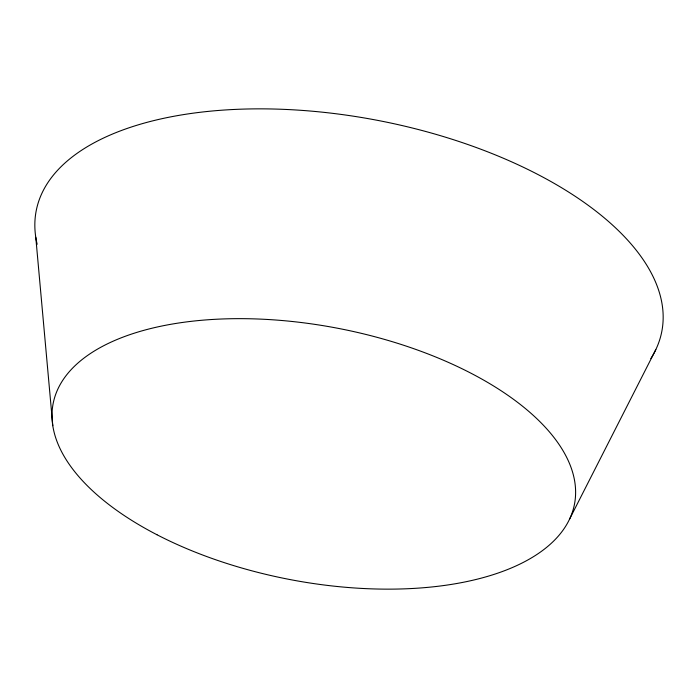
<?xml version="1.0" encoding="UTF-8"?>
<svg xmlns="http://www.w3.org/2000/svg" width="698" height="698" viewBox="0 0 698 698"><rect width="100%" height="100%" fill="white"/><g stroke="black" fill="none" stroke-linecap="round" stroke-linejoin="round"><path stroke-width="1.05" d="M569.481 519.286L655.806 349.611M35.781 237.303L52.795 425.693M37.151 244.283A318.567 153.473 10.9 0 1 374.023 119.69A318.567 153.473 10.9 0 1 650.85 358.554M156.98 534.747A265.476 127.891 10.9 0 0 573.773 507.367A265.476 127.891 10.9 0 0 210.674 319.579A265.476 127.891 10.9 0 0 156.98 534.747"/></g></svg>
